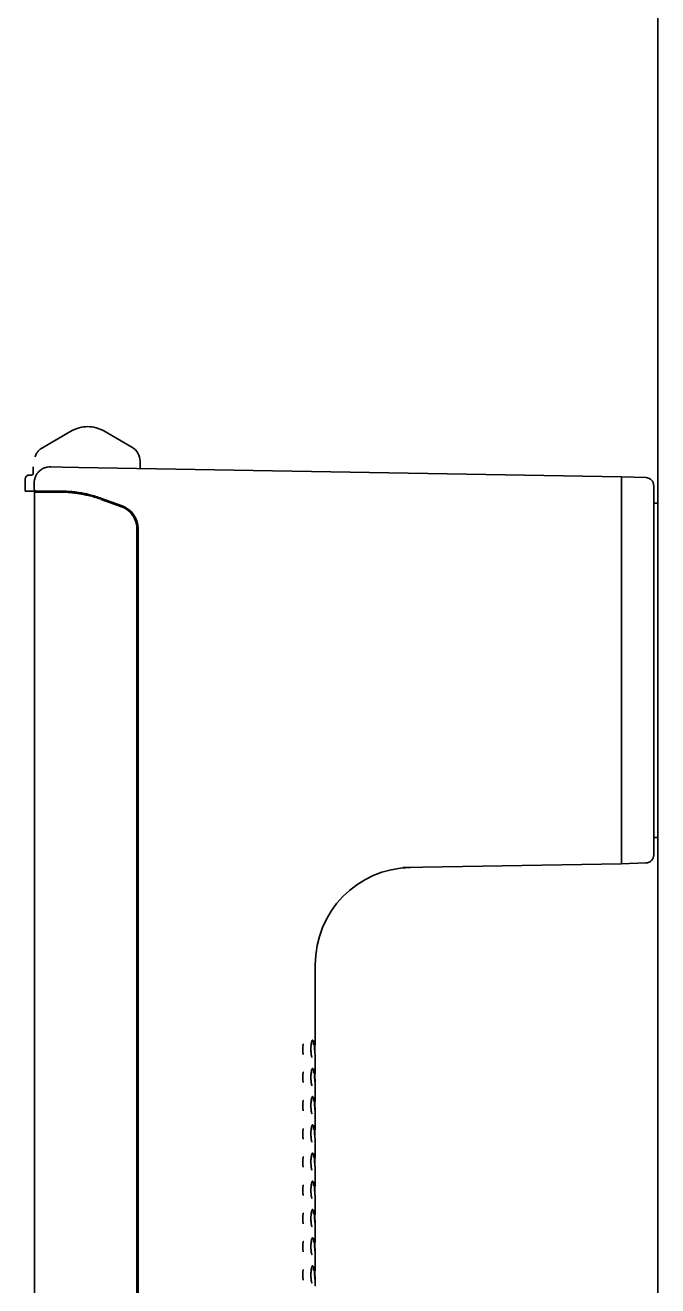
# Model space of a CAD drawing. Header units: inches. Extents: x 885 to 6823, y 710 to 5493.
# Drawn here: x 885.1 to 963.6, y 3130.5 to 3286.9 of the extents above; entities that cross this region are included whole.
import ezdxf

# ---------------------------------------------------------------- set-up
doc = ezdxf.new("R2010")
doc.units = ezdxf.units.IN
doc.layers.add('1', color=7, linetype='Continuous', true_color=0xffffff)

msp = doc.modelspace()

# ---------------------------------------------------------------- linework, layer by layer
at = {"layer": '1', "color": 7, "linetype": 'Continuous', "lineweight": 35}
for p, q in [((963.64, 2370.86), (963.64, 4018.86)), ((890.89, 3236.54), (886.99, 3234.29)), ((898.39, 3234.52), (894.89, 3236.54)), ((899.39, 3232.39), (899.39, 3231.9)), ((885.14, 3230.58), (885.14, 3229.08)), ((885.65, 3231.08), (885.9, 3231.08)), ((886.14, 3232.08), (886.14, 3231.33)), ((888.3, 3232.09), (889.78, 3232.07)), ((889.78, 3232.07), (891.8, 3232.03)), ((891.8, 3232.03), (959.14, 3230.86)), ((959.14, 3230.86), (962.17, 3230.75)), ((885.14, 3229.08), (885.15, 3229.08)), ((885.65, 3229.08), (885.15, 3229.08)), ((885.91, 3229.08), (885.65, 3229.08)), ((886.16, 3229.08), (885.91, 3229.08)), ((886.16, 3229.08), (886.22, 3229.08)), ((886.51, 3229.08), (886.22, 3229.08)), ((886.26, 3229.33), (886.26, 3230.09)), ((886.51, 3229.08), (888.04, 3229.08)), ((888.04, 3229.08), (889.49, 3229.08)), ((887.92, 3228.96), (886.31, 3228.96)), ((886.31, 3228.96), (886.31, 3108.86)), ((887.92, 3228.96), (886.31, 3228.96)), ((886.31, 3228.96), (886.31, 3109.36)), ((889.49, 3228.96), (887.92, 3228.96)), ((889.49, 3228.96), (887.92, 3228.96)), ((897.07, 3227.15), (894.58, 3228.06)), ((897.07, 3227.15), (894.58, 3228.06)), ((894.62, 3228.18), (897.16, 3227.25)), ((963.64, 3227.59), (963.14, 3227.6)), ((899.01, 3049.82), (899.01, 3224.37)), ((899.01, 3049.82), (899.01, 3224.37)), ((899.14, 3224.43), (899.14, 3049.75)), ((959.14, 3207.19), (959.14, 3207.04)), ((963.14, 3207.19), (963.14, 3207.04)), ((963.14, 3186.11), (963.64, 3186.12)), ((959.14, 3182.86), (932.01, 3182.38)), ((959.14, 3182.86), (962.17, 3182.96)), ((921.14, 3161.22), (921.14, 3170.4)), ((921.14, 3161.18), (921.14, 3161.22)), ((921.14, 3161.18), (921.14, 3161.19)), ((921.14, 3157.72), (921.14, 3158.49)), ((921.14, 3157.68), (921.14, 3157.72)), ((921.14, 3157.68), (921.14, 3157.69)), ((921.14, 3154.22), (921.14, 3154.99)), ((921.14, 3154.18), (921.14, 3154.22)), ((921.14, 3154.18), (921.14, 3154.19)), ((921.14, 3150.72), (921.14, 3151.49)), ((921.14, 3150.68), (921.14, 3150.72)), ((921.14, 3150.68), (921.14, 3150.69)), ((921.14, 3147.22), (921.14, 3147.99)), ((921.14, 3147.18), (921.14, 3147.22)), ((921.14, 3147.18), (921.14, 3147.19)), ((921.14, 3143.72), (921.14, 3144.49)), ((921.14, 3143.68), (921.14, 3143.72)), ((921.14, 3143.68), (921.14, 3143.69)), ((921.14, 3140.22), (921.14, 3140.99)), ((921.14, 3140.18), (921.14, 3140.22)), ((921.14, 3140.18), (921.14, 3140.19)), ((921.14, 3136.72), (921.14, 3137.49)), ((921.14, 3136.68), (921.14, 3136.72)), ((921.14, 3136.68), (921.14, 3136.69)), ((921.14, 3133.22), (921.14, 3133.99)), ((921.14, 3133.18), (921.14, 3133.22)), ((921.14, 3133.18), (921.14, 3133.19))]:
    msp.add_line(p, q, dxfattribs=at)
for centre, radius, start, end in [((892.89, 3233.08), 4, 90, 120), ((892.89, 3233.08), 4, 60, 90), ((885.64, 3230.58), 0.5, 90, 180), ((885.89, 3231.33), 0.25, 270, 0), ((962.14, 3229.75), 1, 0, 88), ((896.14, 3224.43), 3, 0, 70), ((962.14, 3183.96), 1, 272, 0), ((933.14, 3170.4), 12, 91, 180.4645)]:
    msp.add_arc(centre, radius, start, end, dxfattribs=at)
for centre, major_axis, ratio, start_param, end_param in [((897.39, 3232.79), (2, 0), 1, 0, 1.047679), ((889.49, 3214.08), (0, 15), 1, 5.934119, 6.038826), ((889.49, 3213.99), (0, 14.97), 0.996917, 5.935149, 6.033925), ((889.49, 3213.99), (0, 14.97), 0.996917, 5.935115, 6.033925), ((896.06, 3224.37), (0, 2.96), 0.996917, 4.712389, 5.935111), ((896.06, 3224.37), (0, 2.96), 0.996917, 4.712389, 5.935111)]:
    msp.add_ellipse(centre, major_axis=major_axis, ratio=ratio, start_param=start_param, end_param=end_param, dxfattribs=at)
for points, knots in [([(887.24, 3234.42), (887.15, 3234.38), (886.95, 3234.25), (886.71, 3234), (886.51, 3233.72), (886.41, 3233.5), (886.36, 3233.36), (886.35, 3233.33), (886.34, 3233.32)], [0, 0, 0, 0, 0.200157, 0.477392, 0.7049, 0.879062, 0.984418, 1, 1, 1, 1]), ([(899.39, 3232.79), (899.39, 3232.79), (899.39, 3232.79), (899.39, 3232.79), (899.39, 3232.79), (899.39, 3232.77), (899.39, 3232.75), (899.39, 3232.7), (899.39, 3232.64), (899.39, 3232.57)], [0, 0, 0, 0, 0.002089, 0.002089, 0.251567, 0.251567, 0.501045, 0.501045, 1, 1, 1, 1]), ([(899.39, 3232.57), (899.39, 3232.54), (899.39, 3232.51), (899.39, 3232.45), (899.39, 3232.42), (899.39, 3232.39)], [0, 0, 0, 0, 0.5, 0.5, 1, 1, 1, 1]), ([(886.26, 3230.09), (886.26, 3230.23), (886.27, 3230.36), (886.31, 3230.55), (886.33, 3230.62), (886.35, 3230.69), (886.36, 3230.71), (886.37, 3230.74), (886.37, 3230.76), (886.39, 3230.8), (886.4, 3230.84), (886.47, 3230.99), (886.53, 3231.1), (886.62, 3231.24), (886.64, 3231.27), (886.68, 3231.32), (886.7, 3231.35), (886.77, 3231.42), (886.81, 3231.47), (886.95, 3231.61), (887.05, 3231.69), (887.19, 3231.78), (887.22, 3231.8), (887.28, 3231.84), (887.31, 3231.85), (887.4, 3231.9), (887.52, 3231.95), (887.64, 3232), (887.74, 3232.02), (887.77, 3232.03), (887.83, 3232.05), (887.87, 3232.05), (888.03, 3232.08), (888.16, 3232.09), (888.3, 3232.09)], [0, 0, 0, 0, 0.125, 0.125, 0.1875, 0.1875, 0.203125, 0.203125, 0.21875, 0.21875, 0.25, 0.25, 0.375, 0.375, 0.40625, 0.40625, 0.4375, 0.4375, 0.5, 0.5, 0.625, 0.625, 0.65625, 0.65625, 0.6875, 0.6875, 0.75, 0.8125, 0.8125, 0.84375, 0.84375, 0.875, 0.875, 1, 1, 1, 1]), ([(886.51, 3229.08), (886.49, 3229.08), (886.48, 3229.08), (886.45, 3229.09), (886.45, 3229.09), (886.43, 3229.09), (886.42, 3229.1), (886.4, 3229.11), (886.38, 3229.11), (886.36, 3229.13), (886.34, 3229.14), (886.32, 3229.16), (886.31, 3229.18), (886.3, 3229.2), (886.29, 3229.21), (886.29, 3229.22), (886.28, 3229.23), (886.27, 3229.25), (886.27, 3229.27), (886.27, 3229.27), (886.26, 3229.3), (886.26, 3229.31), (886.26, 3229.33)], [0, 0, 0, 0, 0.125, 0.125, 0.1875, 0.1875, 0.25, 0.25, 0.375, 0.375, 0.5, 0.5, 0.625, 0.625, 0.6875, 0.6875, 0.75, 0.8125, 0.8125, 0.875, 0.875, 1, 1, 1, 1]), ([(889.49, 3229.08), (889.61, 3229.08), (889.74, 3229.08), (890, 3229.07), (890.13, 3229.07), (890.41, 3229.05), (890.55, 3229.04), (890.77, 3229.03), (890.85, 3229.02), (890.96, 3229.01), (891, 3229), (891.08, 3229), (891.12, 3228.99), (891.31, 3228.97), (891.47, 3228.95), (891.71, 3228.92), (891.79, 3228.9), (891.92, 3228.88), (891.96, 3228.88), (892.04, 3228.86), (892.08, 3228.86), (892.29, 3228.82), (892.62, 3228.75), (892.95, 3228.68), (893.12, 3228.63)], [0, 0, 0, 0, 0.125, 0.125, 0.25, 0.25, 0.375, 0.375, 0.4375, 0.4375, 0.46875, 0.46875, 0.5, 0.5, 0.625, 0.625, 0.6875, 0.6875, 0.71875, 0.71875, 0.75, 0.75, 0.875, 1, 1, 1, 1]), ([(963.14, 3229.75), (963.14, 3229.75), (963.14, 3229.75), (963.14, 3229.74), (963.14, 3229.73), (963.14, 3229.71), (963.14, 3229.68), (963.14, 3229.57), (963.14, 3229.47), (963.14, 3229.19), (963.14, 3229.01), (963.14, 3228.7), (963.14, 3228.58), (963.14, 3228.43), (963.14, 3228.4), (963.14, 3228.33), (963.14, 3228.3), (963.14, 3228.2), (963.14, 3228.13), (963.14, 3227.78), (963.14, 3227.46), (963.14, 3226.94), (963.14, 3226.75), (963.14, 3226.47), (963.14, 3226.37), (963.14, 3226.17), (963.14, 3226.07), (963.14, 3225.55), (963.14, 3225.1), (963.14, 3224.16), (963.14, 3223.66), (963.14, 3222.87), (963.14, 3222.6), (963.14, 3222.19), (963.14, 3222.04), (963.14, 3221.83), (963.14, 3221.76), (963.14, 3221.62), (963.14, 3221.54), (963.14, 3220.89), (963.14, 3220.29), (963.14, 3219.06), (963.14, 3218.43), (963.14, 3217.45), (963.14, 3217.12), (963.14, 3216.61), (963.14, 3216.44), (963.14, 3216.1), (963.14, 3215.93), (963.14, 3215.08), (963.14, 3214.39), (963.14, 3212.98), (963.14, 3212.28), (963.14, 3210.85), (963.14, 3210.12), (963.14, 3209.3), (963.14, 3209.21), (963.14, 3209.03), (963.14, 3208.93), (963.14, 3208.66), (963.14, 3208.48), (963.14, 3207.93), (963.14, 3207.56), (963.14, 3207.19)], [0, 0, 0, 0, 0.01425, 0.01425, 0.029897, 0.029897, 0.06119, 0.06119, 0.123777, 0.123777, 0.186365, 0.186365, 0.217658, 0.217658, 0.225482, 0.225482, 0.233305, 0.233305, 0.248952, 0.248952, 0.311539, 0.311539, 0.342833, 0.342833, 0.35848, 0.35848, 0.374127, 0.374127, 0.436714, 0.436714, 0.499301, 0.499301, 0.530595, 0.530595, 0.546242, 0.546242, 0.554065, 0.554065, 0.561889, 0.561889, 0.624476, 0.624476, 0.687063, 0.687063, 0.718357, 0.718357, 0.734004, 0.734004, 0.749651, 0.749651, 0.812238, 0.812238, 0.874825, 0.874825, 0.937413, 0.937413, 0.945236, 0.945236, 0.95306, 0.95306, 0.968706, 0.968706, 1, 1, 1, 1]), ([(889.49, 3228.96), (889.62, 3228.96), (889.75, 3228.95), (890.01, 3228.95), (890.15, 3228.94), (890.44, 3228.93), (890.58, 3228.92), (890.81, 3228.9), (890.89, 3228.89), (891, 3228.88), (891.04, 3228.87), (891.12, 3228.87), (891.16, 3228.86), (891.36, 3228.84), (891.52, 3228.82), (891.84, 3228.77), (892, 3228.74), (892.33, 3228.68), (892.5, 3228.65), (892.71, 3228.6), (892.75, 3228.59), (892.84, 3228.58), (892.88, 3228.57), (893.01, 3228.54), (893.09, 3228.51), (893.17, 3228.49)], [0, 0, 0, 0, 0.125, 0.125, 0.25, 0.25, 0.375, 0.375, 0.4375, 0.4375, 0.46875, 0.46875, 0.5, 0.5, 0.625, 0.625, 0.75, 0.75, 0.875, 0.875, 0.90625, 0.90625, 0.9375, 0.9375, 1, 1, 1, 1]), ([(889.49, 3228.96), (889.62, 3228.96), (889.75, 3228.95), (890.01, 3228.95), (890.15, 3228.94), (890.44, 3228.93), (890.58, 3228.92), (890.81, 3228.9), (890.89, 3228.89), (891, 3228.88), (891.04, 3228.87), (891.12, 3228.87), (891.16, 3228.86), (891.36, 3228.84), (891.52, 3228.82), (891.84, 3228.77), (892, 3228.74), (892.33, 3228.68), (892.5, 3228.65), (892.71, 3228.6), (892.75, 3228.59), (892.84, 3228.58), (892.88, 3228.57), (893.01, 3228.54), (893.09, 3228.51), (893.17, 3228.49)], [0, 0, 0, 0, 0.125, 0.125, 0.25, 0.25, 0.375, 0.375, 0.4375, 0.4375, 0.46875, 0.46875, 0.5, 0.5, 0.625, 0.625, 0.75, 0.75, 0.875, 0.875, 0.90625, 0.90625, 0.9375, 0.9375, 1, 1, 1, 1]), ([(959.14, 3207.04), (959.14, 3203.77), (959.14, 3197.34), (959.14, 3189.35), (959.14, 3184.08), (959.14, 3182.86), (959.14, 3182.86)], [0, 0, 0, 0, 0.250016, 0.500032, 0.750048, 1, 1, 1, 1]), ([(963.14, 3207.04), (963.14, 3206.29), (963.14, 3205.54), (963.14, 3204.6), (963.14, 3204.42), (963.14, 3204.04), (963.14, 3203.86), (963.14, 3203.3), (963.14, 3202.93), (963.14, 3201.83), (963.14, 3201.1), (963.14, 3199.68), (963.14, 3198.97), (963.14, 3197.58), (963.14, 3196.9), (963.14, 3196.14), (963.14, 3196.05), (963.14, 3195.89), (963.14, 3195.64), (963.14, 3195.39), (963.14, 3195.06), (963.14, 3194.9), (963.14, 3194.57), (963.14, 3194.41), (963.14, 3193.62), (963.14, 3193.01), (963.14, 3191.83), (963.14, 3191.26), (963.14, 3190.45), (963.14, 3190.19), (963.14, 3189.87), (963.14, 3189.8), (963.14, 3189.67), (963.14, 3189.48), (963.14, 3189.3), (963.14, 3188.69), (963.14, 3188.24), (963.14, 3187.4), (963.14, 3187.01), (963.14, 3186.56), (963.14, 3186.43), (963.14, 3186.3), (963.14, 3186.22), (963.14, 3186.18), (963.14, 3185.98), (963.14, 3185.82), (963.14, 3185.39), (963.14, 3185.14), (963.14, 3184.72), (963.14, 3184.54), (963.14, 3184.32), (963.14, 3184.26), (963.14, 3184.18), (963.14, 3184.15), (963.14, 3184.11), (963.14, 3184.09), (963.14, 3184), (963.14, 3183.96), (963.14, 3183.96)], [0, 0, 0, 0, 0.062517, 0.062517, 0.078146, 0.078146, 0.093775, 0.093775, 0.125034, 0.125034, 0.187551, 0.187551, 0.250068, 0.250068, 0.312584, 0.312584, 0.320399, 0.320399, 0.328214, 0.343843, 0.343843, 0.359472, 0.359472, 0.375101, 0.375101, 0.437618, 0.437618, 0.500135, 0.500135, 0.531394, 0.531394, 0.539208, 0.539208, 0.547023, 0.562652, 0.562652, 0.625169, 0.625169, 0.687686, 0.687686, 0.703315, 0.71113, 0.71113, 0.718944, 0.718944, 0.750203, 0.750203, 0.81272, 0.81272, 0.875236, 0.875236, 0.906495, 0.906495, 0.922124, 0.922124, 0.937753, 0.937753, 1, 1, 1, 1]), ([(919.57, 3159.86), (919.57, 3159.89), (919.57, 3159.92), (919.57, 3159.98), (919.57, 3160.01), (919.58, 3160.11), (919.58, 3160.17), (919.6, 3160.26), (919.6, 3160.29), (919.61, 3160.34), (919.63, 3160.4), (919.64, 3160.45), (919.65, 3160.49), (919.65, 3160.5), (919.66, 3160.51)], [0, 0, 0, 0, 0.133672, 0.133672, 0.267344, 0.267344, 0.534688, 0.534688, 0.66836, 0.66836, 0.802032, 0.935704, 0.935704, 1, 1, 1, 1]), ([(920.6, 3159.71), (920.6, 3159.77), (920.59, 3159.99), (920.61, 3160.34), (920.65, 3160.65), (920.7, 3160.82), (920.72, 3160.88), (920.72, 3160.89), (920.72, 3160.89)], [0, 0, 0, 0, 0.131178, 0.418189, 0.657493, 0.839491, 0.956498, 1, 1, 1, 1]), ([(920.72, 3160.88), (920.72, 3160.88), (920.72, 3160.88), (920.73, 3160.92), (920.75, 3160.94), (920.76, 3160.96), (920.77, 3160.97), (920.78, 3160.97), (920.79, 3160.98), (920.8, 3160.98), (920.8, 3160.98), (920.81, 3160.97), (920.81, 3160.97), (920.82, 3160.97), (920.83, 3160.95), (920.84, 3160.94), (920.85, 3160.92), (920.85, 3160.91), (920.86, 3160.9), (920.86, 3160.89), (920.87, 3160.85), (920.88, 3160.82), (920.89, 3160.77), (920.89, 3160.76), (920.9, 3160.73), (920.9, 3160.72), (920.9, 3160.68), (920.91, 3160.66), (920.92, 3160.58), (920.92, 3160.52), (920.93, 3160.45), (920.93, 3160.43), (920.93, 3160.41), (920.93, 3160.41), (920.93, 3160.4)], [0, 0, 0, 0, 0.008591, 0.008591, 0.143881, 0.143881, 0.211527, 0.211527, 0.279172, 0.279172, 0.312995, 0.312995, 0.346817, 0.346817, 0.414463, 0.482108, 0.482108, 0.51593, 0.51593, 0.549753, 0.549753, 0.685044, 0.685044, 0.718866, 0.718866, 0.752689, 0.752689, 0.820334, 0.820334, 0.955625, 0.955625, 0.989447, 0.989447, 1, 1, 1, 1]), ([(921.02, 3159.74), (921.03, 3159.78), (921.03, 3160.02), (921.03, 3160.31), (921.01, 3160.5), (921.01, 3160.52)], [0, 0, 0, 0, 0.175328, 0.891133, 1, 1, 1, 1]), ([(921.14, 3158.52), (921.14, 3158.52), (921.14, 3158.53), (921.14, 3158.55), (921.13, 3158.68), (921.11, 3158.99), (921.1, 3159.43), (921.09, 3159.94), (921.1, 3160.45), (921.12, 3160.87), (921.13, 3161.09), (921.14, 3161.16), (921.14, 3161.17), (921.14, 3161.18)], [0, 0, 0, 0, 0.00616, 0.053591, 0.161844, 0.280816, 0.405084, 0.536239, 0.671381, 0.80762, 0.92398, 0.985655, 1, 1, 1, 1]), ([(919.65, 3159.21), (919.64, 3159.24), (919.63, 3159.28), (919.62, 3159.33), (919.62, 3159.34), (919.61, 3159.37), (919.61, 3159.38), (919.6, 3159.42), (919.6, 3159.45), (919.58, 3159.54), (919.58, 3159.6), (919.57, 3159.7), (919.57, 3159.73), (919.57, 3159.79), (919.57, 3159.82), (919.57, 3159.86)], [0, 0, 0, 0, 0.182784, 0.182784, 0.250885, 0.250885, 0.318987, 0.318987, 0.455189, 0.455189, 0.727595, 0.727595, 0.863797, 0.863797, 1, 1, 1, 1]), ([(920.72, 3158.83), (920.72, 3158.83), (920.72, 3158.83), (920.7, 3158.87), (920.68, 3158.97), (920.64, 3159.18), (920.61, 3159.44), (920.6, 3159.63), (920.6, 3159.71)], [0, 0, 0, 0, 0.016778, 0.130118, 0.295745, 0.532032, 0.825813, 1, 1, 1, 1]), ([(920.6, 3156.21), (920.6, 3156.27), (920.59, 3156.49), (920.61, 3156.84), (920.65, 3157.15), (920.7, 3157.32), (920.72, 3157.38), (920.72, 3157.39), (920.72, 3157.39)], [0, 0, 0, 0, 0.131178, 0.418189, 0.657493, 0.839491, 0.956498, 1, 1, 1, 1]), ([(920.72, 3157.38), (920.72, 3157.38), (920.72, 3157.38), (920.73, 3157.42), (920.75, 3157.44), (920.76, 3157.46), (920.77, 3157.47), (920.78, 3157.47), (920.79, 3157.48), (920.8, 3157.48), (920.8, 3157.48), (920.81, 3157.47), (920.81, 3157.47), (920.82, 3157.47), (920.83, 3157.45), (920.84, 3157.44), (920.85, 3157.42), (920.85, 3157.41), (920.86, 3157.4), (920.86, 3157.39), (920.87, 3157.35), (920.88, 3157.32), (920.89, 3157.27), (920.89, 3157.26), (920.9, 3157.23), (920.9, 3157.22), (920.9, 3157.18), (920.91, 3157.16), (920.92, 3157.08), (920.92, 3157.02), (920.93, 3156.95), (920.93, 3156.93), (920.93, 3156.91), (920.93, 3156.91), (920.93, 3156.9)], [0, 0, 0, 0, 0.008591, 0.008591, 0.143881, 0.143881, 0.211527, 0.211527, 0.279172, 0.279172, 0.312995, 0.312995, 0.346817, 0.346817, 0.414463, 0.482108, 0.482108, 0.51593, 0.51593, 0.549753, 0.549753, 0.685044, 0.685044, 0.718866, 0.718866, 0.752689, 0.752689, 0.820334, 0.820334, 0.955625, 0.955625, 0.989447, 0.989447, 1, 1, 1, 1]), ([(921.14, 3155.02), (921.14, 3155.02), (921.14, 3155.03), (921.14, 3155.05), (921.13, 3155.18), (921.11, 3155.49), (921.1, 3155.93), (921.09, 3156.44), (921.1, 3156.95), (921.12, 3157.37), (921.13, 3157.59), (921.14, 3157.66), (921.14, 3157.67), (921.14, 3157.68)], [0, 0, 0, 0, 0.00616, 0.053591, 0.161844, 0.280816, 0.405085, 0.536239, 0.671381, 0.80762, 0.92398, 0.985655, 1, 1, 1, 1]), ([(919.57, 3156.36), (919.57, 3156.39), (919.57, 3156.42), (919.57, 3156.48), (919.57, 3156.51), (919.58, 3156.61), (919.58, 3156.67), (919.6, 3156.76), (919.6, 3156.79), (919.61, 3156.84), (919.63, 3156.9), (919.64, 3156.95), (919.65, 3156.99), (919.65, 3157), (919.66, 3157.01)], [0, 0, 0, 0, 0.133672, 0.133672, 0.267344, 0.267344, 0.534688, 0.534688, 0.66836, 0.66836, 0.802032, 0.935704, 0.935704, 1, 1, 1, 1]), ([(919.65, 3155.71), (919.64, 3155.74), (919.63, 3155.78), (919.62, 3155.83), (919.62, 3155.84), (919.61, 3155.87), (919.61, 3155.88), (919.6, 3155.92), (919.6, 3155.95), (919.58, 3156.04), (919.58, 3156.1), (919.57, 3156.2), (919.57, 3156.23), (919.57, 3156.29), (919.57, 3156.32), (919.57, 3156.36)], [0, 0, 0, 0, 0.182784, 0.182784, 0.250885, 0.250885, 0.318987, 0.318987, 0.455189, 0.455189, 0.727595, 0.727595, 0.863797, 0.863797, 1, 1, 1, 1]), ([(920.72, 3155.33), (920.72, 3155.33), (920.72, 3155.33), (920.7, 3155.37), (920.68, 3155.47), (920.64, 3155.68), (920.61, 3155.94), (920.6, 3156.13), (920.6, 3156.21)], [0, 0, 0, 0, 0.016778, 0.130118, 0.295745, 0.532032, 0.825813, 1, 1, 1, 1]), ([(921.02, 3156.24), (921.03, 3156.28), (921.03, 3156.52), (921.03, 3156.81), (921.01, 3157), (921.01, 3157.02)], [0, 0, 0, 0, 0.175328, 0.891133, 1, 1, 1, 1]), ([(921.13, 3155.14), (921.13, 3155.2), (921.12, 3155.41), (921.1, 3155.81), (921.1, 3156.22), (921.1, 3156.46), (921.1, 3156.54)], [0, 0, 0, 0, 0.278217, 0.561651, 0.860555, 1, 1, 1, 1]), ([(920.72, 3153.88), (920.72, 3153.88), (920.72, 3153.88), (920.73, 3153.92), (920.75, 3153.94), (920.76, 3153.96), (920.77, 3153.97), (920.78, 3153.97), (920.79, 3153.98), (920.8, 3153.98), (920.8, 3153.98), (920.81, 3153.97), (920.81, 3153.97), (920.82, 3153.97), (920.83, 3153.95), (920.84, 3153.94), (920.85, 3153.92), (920.85, 3153.91), (920.86, 3153.9), (920.86, 3153.89), (920.87, 3153.85), (920.88, 3153.82), (920.89, 3153.77), (920.89, 3153.76), (920.9, 3153.73), (920.9, 3153.72), (920.9, 3153.68), (920.91, 3153.66), (920.92, 3153.58), (920.92, 3153.52), (920.93, 3153.45), (920.93, 3153.43), (920.93, 3153.41), (920.93, 3153.41), (920.93, 3153.4)], [0, 0, 0, 0, 0.008591, 0.008591, 0.143881, 0.143881, 0.211527, 0.211527, 0.279172, 0.279172, 0.312995, 0.312995, 0.346817, 0.346817, 0.414463, 0.482108, 0.482108, 0.51593, 0.51593, 0.549753, 0.549753, 0.685044, 0.685044, 0.718866, 0.718866, 0.752689, 0.752689, 0.820334, 0.820334, 0.955625, 0.955625, 0.989447, 0.989447, 1, 1, 1, 1]), ([(921.14, 3151.52), (921.14, 3151.52), (921.14, 3151.53), (921.14, 3151.55), (921.13, 3151.68), (921.11, 3151.99), (921.1, 3152.43), (921.09, 3152.94), (921.1, 3153.45), (921.12, 3153.87), (921.13, 3154.09), (921.14, 3154.16), (921.14, 3154.17), (921.14, 3154.18)], [0, 0, 0, 0, 0.00616, 0.053591, 0.161844, 0.280816, 0.405084, 0.536239, 0.671381, 0.80762, 0.92398, 0.985655, 1, 1, 1, 1]), ([(919.57, 3152.86), (919.57, 3152.89), (919.57, 3152.92), (919.57, 3152.98), (919.57, 3153.01), (919.58, 3153.11), (919.58, 3153.17), (919.6, 3153.26), (919.6, 3153.29), (919.61, 3153.34), (919.63, 3153.4), (919.64, 3153.45), (919.65, 3153.49), (919.65, 3153.5), (919.66, 3153.51)], [0, 0, 0, 0, 0.133672, 0.133672, 0.267344, 0.267344, 0.534688, 0.534688, 0.66836, 0.66836, 0.802032, 0.935704, 0.935704, 1, 1, 1, 1]), ([(919.65, 3152.21), (919.64, 3152.24), (919.63, 3152.28), (919.62, 3152.33), (919.62, 3152.34), (919.61, 3152.37), (919.61, 3152.38), (919.6, 3152.42), (919.6, 3152.45), (919.58, 3152.54), (919.58, 3152.6), (919.57, 3152.7), (919.57, 3152.73), (919.57, 3152.79), (919.57, 3152.82), (919.57, 3152.86)], [0, 0, 0, 0, 0.182784, 0.182784, 0.250885, 0.250885, 0.318987, 0.318987, 0.455189, 0.455189, 0.727595, 0.727595, 0.863797, 0.863797, 1, 1, 1, 1]), ([(920.6, 3152.71), (920.6, 3152.77), (920.59, 3152.99), (920.61, 3153.34), (920.65, 3153.65), (920.7, 3153.82), (920.72, 3153.88), (920.72, 3153.89), (920.72, 3153.89)], [0, 0, 0, 0, 0.131178, 0.418189, 0.657493, 0.839491, 0.956498, 1, 1, 1, 1]), ([(920.72, 3151.83), (920.72, 3151.83), (920.72, 3151.83), (920.7, 3151.87), (920.68, 3151.97), (920.64, 3152.18), (920.61, 3152.44), (920.6, 3152.63), (920.6, 3152.71)], [0, 0, 0, 0, 0.016778, 0.130118, 0.295745, 0.532032, 0.825813, 1, 1, 1, 1]), ([(921.02, 3152.74), (921.03, 3152.78), (921.03, 3153.02), (921.03, 3153.31), (921.01, 3153.5), (921.01, 3153.52)], [0, 0, 0, 0, 0.175328, 0.891133, 1, 1, 1, 1]), ([(921.13, 3151.64), (921.13, 3151.7), (921.12, 3151.91), (921.1, 3152.31), (921.1, 3152.72), (921.1, 3152.96), (921.1, 3153.04)], [0, 0, 0, 0, 0.278221, 0.561661, 0.86057, 1, 1, 1, 1]), ([(919.57, 3149.36), (919.57, 3149.39), (919.57, 3149.42), (919.57, 3149.48), (919.57, 3149.51), (919.58, 3149.61), (919.58, 3149.67), (919.6, 3149.76), (919.6, 3149.79), (919.61, 3149.84), (919.63, 3149.9), (919.64, 3149.95), (919.65, 3149.99), (919.65, 3150), (919.66, 3150.01)], [0, 0, 0, 0, 0.133672, 0.133672, 0.267344, 0.267344, 0.534688, 0.534688, 0.66836, 0.66836, 0.802032, 0.935704, 0.935704, 1, 1, 1, 1]), ([(919.65, 3148.71), (919.64, 3148.74), (919.63, 3148.78), (919.62, 3148.83), (919.62, 3148.84), (919.61, 3148.87), (919.61, 3148.88), (919.6, 3148.92), (919.6, 3148.95), (919.58, 3149.04), (919.58, 3149.1), (919.57, 3149.2), (919.57, 3149.23), (919.57, 3149.29), (919.57, 3149.32), (919.57, 3149.36)], [0, 0, 0, 0, 0.182784, 0.182784, 0.250885, 0.250885, 0.318987, 0.318987, 0.455189, 0.455189, 0.727595, 0.727595, 0.863797, 0.863797, 1, 1, 1, 1]), ([(920.6, 3149.21), (920.6, 3149.27), (920.59, 3149.49), (920.61, 3149.84), (920.65, 3150.15), (920.7, 3150.32), (920.72, 3150.39), (920.72, 3150.39), (920.71, 3150.36), (920.7, 3150.35)], [0, 0, 0, 0, 0.117752, 0.375388, 0.590198, 0.753569, 0.858601, 0.934883, 1, 1, 1, 1]), ([(920.72, 3150.38), (920.72, 3150.38), (920.72, 3150.38), (920.73, 3150.42), (920.75, 3150.44), (920.76, 3150.46), (920.77, 3150.47), (920.78, 3150.47), (920.79, 3150.48), (920.8, 3150.48), (920.8, 3150.48), (920.81, 3150.47), (920.81, 3150.47), (920.82, 3150.47), (920.83, 3150.45), (920.84, 3150.44), (920.85, 3150.42), (920.85, 3150.41), (920.86, 3150.4), (920.86, 3150.39), (920.87, 3150.35), (920.88, 3150.32), (920.89, 3150.27), (920.89, 3150.26), (920.9, 3150.23), (920.9, 3150.22), (920.9, 3150.18), (920.91, 3150.16), (920.92, 3150.08), (920.92, 3150.02), (920.93, 3149.95), (920.93, 3149.93), (920.93, 3149.91), (920.93, 3149.91), (920.93, 3149.9)], [0, 0, 0, 0, 0.008591, 0.008591, 0.143881, 0.143881, 0.211527, 0.211527, 0.279172, 0.279172, 0.312995, 0.312995, 0.346817, 0.346817, 0.414463, 0.482108, 0.482108, 0.51593, 0.51593, 0.549753, 0.549753, 0.685044, 0.685044, 0.718866, 0.718866, 0.752689, 0.752689, 0.820334, 0.820334, 0.955625, 0.955625, 0.989447, 0.989447, 1, 1, 1, 1]), ([(921.02, 3149.24), (921.03, 3149.28), (921.03, 3149.52), (921.03, 3149.81), (921.01, 3150), (921.01, 3150.02)], [0, 0, 0, 0, 0.175328, 0.891133, 1, 1, 1, 1]), ([(921.14, 3148.02), (921.14, 3148.02), (921.14, 3148.03), (921.14, 3148.05), (921.13, 3148.18), (921.11, 3148.49), (921.1, 3148.93), (921.09, 3149.44), (921.1, 3149.95), (921.12, 3150.37), (921.13, 3150.59), (921.14, 3150.66), (921.14, 3150.67), (921.14, 3150.68)], [0, 0, 0, 0, 0.00616, 0.053591, 0.161844, 0.280816, 0.405084, 0.536239, 0.671381, 0.80762, 0.92398, 0.985655, 1, 1, 1, 1]), ([(920.72, 3148.33), (920.72, 3148.33), (920.72, 3148.33), (920.7, 3148.37), (920.68, 3148.47), (920.64, 3148.68), (920.61, 3148.94), (920.6, 3149.13), (920.6, 3149.21)], [0, 0, 0, 0, 0.016778, 0.130118, 0.295745, 0.532032, 0.825813, 1, 1, 1, 1]), ([(919.57, 3145.86), (919.57, 3145.89), (919.57, 3145.92), (919.57, 3145.98), (919.57, 3146.01), (919.58, 3146.11), (919.58, 3146.17), (919.6, 3146.26), (919.6, 3146.29), (919.61, 3146.34), (919.63, 3146.4), (919.64, 3146.45), (919.65, 3146.49), (919.65, 3146.5), (919.66, 3146.51)], [0, 0, 0, 0, 0.133672, 0.133672, 0.267344, 0.267344, 0.534688, 0.534688, 0.66836, 0.66836, 0.802032, 0.935704, 0.935704, 1, 1, 1, 1]), ([(920.6, 3145.71), (920.6, 3145.77), (920.59, 3145.99), (920.61, 3146.34), (920.65, 3146.65), (920.7, 3146.82), (920.72, 3146.88), (920.72, 3146.89), (920.72, 3146.89)], [0, 0, 0, 0, 0.131178, 0.418189, 0.657493, 0.839491, 0.956498, 1, 1, 1, 1]), ([(920.72, 3146.88), (920.72, 3146.88), (920.72, 3146.88), (920.73, 3146.92), (920.75, 3146.94), (920.76, 3146.96), (920.77, 3146.97), (920.78, 3146.97), (920.79, 3146.98), (920.8, 3146.98), (920.8, 3146.98), (920.81, 3146.97), (920.81, 3146.97), (920.82, 3146.97), (920.83, 3146.95), (920.84, 3146.94), (920.85, 3146.92), (920.85, 3146.91), (920.86, 3146.9), (920.86, 3146.89), (920.87, 3146.85), (920.88, 3146.82), (920.89, 3146.77), (920.89, 3146.76), (920.9, 3146.73), (920.9, 3146.72), (920.9, 3146.68), (920.91, 3146.66), (920.92, 3146.58), (920.92, 3146.52), (920.93, 3146.45), (920.93, 3146.43), (920.93, 3146.41), (920.93, 3146.41), (920.93, 3146.4)], [0, 0, 0, 0, 0.008591, 0.008591, 0.143881, 0.143881, 0.211527, 0.211527, 0.279172, 0.279172, 0.312995, 0.312995, 0.346817, 0.346817, 0.414463, 0.482108, 0.482108, 0.51593, 0.51593, 0.549753, 0.549753, 0.685044, 0.685044, 0.718866, 0.718866, 0.752689, 0.752689, 0.820334, 0.820334, 0.955625, 0.955625, 0.989447, 0.989447, 1, 1, 1, 1]), ([(921.02, 3145.74), (921.03, 3145.78), (921.03, 3146.02), (921.03, 3146.31), (921.01, 3146.5), (921.01, 3146.52)], [0, 0, 0, 0, 0.175328, 0.891133, 1, 1, 1, 1]), ([(921.14, 3144.52), (921.14, 3144.52), (921.14, 3144.53), (921.14, 3144.55), (921.13, 3144.68), (921.11, 3144.99), (921.1, 3145.43), (921.09, 3145.94), (921.1, 3146.45), (921.12, 3146.87), (921.13, 3147.09), (921.14, 3147.16), (921.14, 3147.17), (921.14, 3147.18)], [0, 0, 0, 0, 0.00616, 0.053591, 0.161844, 0.280816, 0.405084, 0.536239, 0.671381, 0.80762, 0.92398, 0.985655, 1, 1, 1, 1]), ([(919.65, 3145.21), (919.64, 3145.24), (919.63, 3145.28), (919.62, 3145.33), (919.62, 3145.34), (919.61, 3145.37), (919.61, 3145.38), (919.6, 3145.42), (919.6, 3145.45), (919.58, 3145.54), (919.58, 3145.6), (919.57, 3145.7), (919.57, 3145.73), (919.57, 3145.79), (919.57, 3145.82), (919.57, 3145.86)], [0, 0, 0, 0, 0.182784, 0.182784, 0.250885, 0.250885, 0.318987, 0.318987, 0.455189, 0.455189, 0.727595, 0.727595, 0.863797, 0.863797, 1, 1, 1, 1]), ([(920.72, 3144.83), (920.72, 3144.83), (920.72, 3144.83), (920.7, 3144.87), (920.68, 3144.97), (920.64, 3145.18), (920.61, 3145.44), (920.6, 3145.63), (920.6, 3145.71)], [0, 0, 0, 0, 0.016778, 0.130118, 0.295745, 0.532032, 0.825813, 1, 1, 1, 1]), ([(919.57, 3142.36), (919.57, 3142.39), (919.57, 3142.42), (919.57, 3142.48), (919.57, 3142.51), (919.58, 3142.61), (919.58, 3142.67), (919.6, 3142.76), (919.6, 3142.79), (919.61, 3142.84), (919.63, 3142.9), (919.64, 3142.95), (919.65, 3142.99), (919.65, 3143), (919.66, 3143.01)], [0, 0, 0, 0, 0.133672, 0.133672, 0.267344, 0.267344, 0.534688, 0.534688, 0.66836, 0.66836, 0.802032, 0.935704, 0.935704, 1, 1, 1, 1]), ([(920.6, 3142.21), (920.6, 3142.27), (920.59, 3142.49), (920.61, 3142.84), (920.65, 3143.15), (920.7, 3143.32), (920.72, 3143.39), (920.72, 3143.39), (920.71, 3143.36), (920.7, 3143.35)], [0, 0, 0, 0, 0.117752, 0.375388, 0.590198, 0.753569, 0.858601, 0.934883, 1, 1, 1, 1]), ([(920.72, 3143.38), (920.72, 3143.38), (920.72, 3143.38), (920.73, 3143.42), (920.75, 3143.44), (920.76, 3143.46), (920.77, 3143.47), (920.78, 3143.47), (920.79, 3143.48), (920.8, 3143.48), (920.8, 3143.48), (920.81, 3143.47), (920.81, 3143.47), (920.82, 3143.47), (920.83, 3143.45), (920.84, 3143.44), (920.85, 3143.42), (920.85, 3143.41), (920.86, 3143.4), (920.86, 3143.39), (920.87, 3143.35), (920.88, 3143.32), (920.89, 3143.27), (920.89, 3143.26), (920.9, 3143.23), (920.9, 3143.22), (920.9, 3143.18), (920.91, 3143.16), (920.92, 3143.08), (920.92, 3143.02), (920.93, 3142.95), (920.93, 3142.93), (920.93, 3142.91), (920.93, 3142.91), (920.93, 3142.9)], [0, 0, 0, 0, 0.008591, 0.008591, 0.143881, 0.143881, 0.211527, 0.211527, 0.279172, 0.279172, 0.312995, 0.312995, 0.346817, 0.346817, 0.414463, 0.482108, 0.482108, 0.51593, 0.51593, 0.549753, 0.549753, 0.685044, 0.685044, 0.718866, 0.718866, 0.752689, 0.752689, 0.820334, 0.820334, 0.955625, 0.955625, 0.989447, 0.989447, 1, 1, 1, 1]), ([(921.02, 3142.24), (921.03, 3142.28), (921.03, 3142.52), (921.03, 3142.81), (921.01, 3143), (921.01, 3143.02)], [0, 0, 0, 0, 0.175328, 0.891133, 1, 1, 1, 1]), ([(921.14, 3141.02), (921.14, 3141.02), (921.14, 3141.03), (921.14, 3141.05), (921.13, 3141.18), (921.11, 3141.49), (921.1, 3141.93), (921.09, 3142.44), (921.1, 3142.95), (921.12, 3143.37), (921.13, 3143.59), (921.14, 3143.66), (921.14, 3143.67), (921.14, 3143.68)], [0, 0, 0, 0, 0.00616, 0.053591, 0.161844, 0.280816, 0.405084, 0.536239, 0.671381, 0.80762, 0.92398, 0.985655, 1, 1, 1, 1]), ([(919.65, 3141.71), (919.64, 3141.74), (919.63, 3141.78), (919.62, 3141.83), (919.62, 3141.84), (919.61, 3141.87), (919.61, 3141.88), (919.6, 3141.92), (919.6, 3141.95), (919.58, 3142.04), (919.58, 3142.1), (919.57, 3142.2), (919.57, 3142.23), (919.57, 3142.29), (919.57, 3142.32), (919.57, 3142.36)], [0, 0, 0, 0, 0.182784, 0.182784, 0.250885, 0.250885, 0.318987, 0.318987, 0.455189, 0.455189, 0.727595, 0.727595, 0.863797, 0.863797, 1, 1, 1, 1]), ([(920.72, 3141.33), (920.72, 3141.33), (920.72, 3141.33), (920.7, 3141.37), (920.68, 3141.47), (920.64, 3141.68), (920.61, 3141.94), (920.6, 3142.13), (920.6, 3142.21)], [0, 0, 0, 0, 0.016778, 0.130118, 0.295745, 0.532032, 0.825813, 1, 1, 1, 1]), ([(920.6, 3138.71), (920.6, 3138.77), (920.59, 3138.99), (920.61, 3139.34), (920.65, 3139.65), (920.7, 3139.82), (920.72, 3139.88), (920.72, 3139.89), (920.72, 3139.89)], [0, 0, 0, 0, 0.131178, 0.418189, 0.657493, 0.839491, 0.956498, 1, 1, 1, 1]), ([(920.72, 3139.88), (920.72, 3139.88), (920.72, 3139.88), (920.73, 3139.92), (920.75, 3139.94), (920.76, 3139.96), (920.77, 3139.97), (920.78, 3139.97), (920.79, 3139.98), (920.8, 3139.98), (920.8, 3139.98), (920.81, 3139.97), (920.81, 3139.97), (920.82, 3139.97), (920.83, 3139.95), (920.84, 3139.94), (920.85, 3139.92), (920.85, 3139.91), (920.86, 3139.9), (920.86, 3139.89), (920.87, 3139.85), (920.88, 3139.82), (920.89, 3139.77), (920.89, 3139.76), (920.9, 3139.73), (920.9, 3139.72), (920.9, 3139.68), (920.91, 3139.66), (920.92, 3139.58), (920.92, 3139.52), (920.93, 3139.45), (920.93, 3139.43), (920.93, 3139.41), (920.93, 3139.41), (920.93, 3139.4)], [0, 0, 0, 0, 0.008591, 0.008591, 0.143881, 0.143881, 0.211527, 0.211527, 0.279172, 0.279172, 0.312995, 0.312995, 0.346817, 0.346817, 0.414463, 0.482108, 0.482108, 0.51593, 0.51593, 0.549753, 0.549753, 0.685044, 0.685044, 0.718866, 0.718866, 0.752689, 0.752689, 0.820334, 0.820334, 0.955625, 0.955625, 0.989447, 0.989447, 1, 1, 1, 1]), ([(921.14, 3137.52), (921.14, 3137.52), (921.14, 3137.53), (921.14, 3137.55), (921.13, 3137.68), (921.11, 3137.99), (921.1, 3138.43), (921.09, 3138.94), (921.1, 3139.45), (921.12, 3139.87), (921.13, 3140.09), (921.14, 3140.16), (921.14, 3140.17), (921.14, 3140.18)], [0, 0, 0, 0, 0.00616, 0.053591, 0.161844, 0.280816, 0.405084, 0.536239, 0.671381, 0.80762, 0.92398, 0.985655, 1, 1, 1, 1]), ([(919.57, 3138.86), (919.57, 3138.89), (919.57, 3138.92), (919.57, 3138.98), (919.57, 3139.01), (919.58, 3139.11), (919.58, 3139.17), (919.6, 3139.26), (919.6, 3139.29), (919.61, 3139.34), (919.63, 3139.4), (919.64, 3139.45), (919.65, 3139.49), (919.65, 3139.5), (919.66, 3139.51)], [0, 0, 0, 0, 0.133672, 0.133672, 0.267344, 0.267344, 0.534688, 0.534688, 0.66836, 0.66836, 0.802032, 0.935704, 0.935704, 1, 1, 1, 1]), ([(919.65, 3138.21), (919.64, 3138.24), (919.63, 3138.28), (919.62, 3138.33), (919.62, 3138.34), (919.61, 3138.37), (919.61, 3138.38), (919.6, 3138.42), (919.6, 3138.45), (919.58, 3138.54), (919.58, 3138.6), (919.57, 3138.7), (919.57, 3138.73), (919.57, 3138.79), (919.57, 3138.82), (919.57, 3138.86)], [0, 0, 0, 0, 0.182784, 0.182784, 0.250885, 0.250885, 0.318987, 0.318987, 0.455189, 0.455189, 0.727595, 0.727595, 0.863797, 0.863797, 1, 1, 1, 1]), ([(920.72, 3137.83), (920.72, 3137.83), (920.72, 3137.83), (920.7, 3137.87), (920.68, 3137.97), (920.64, 3138.18), (920.61, 3138.44), (920.6, 3138.63), (920.6, 3138.71)], [0, 0, 0, 0, 0.016778, 0.130118, 0.295745, 0.532032, 0.825813, 1, 1, 1, 1]), ([(921.02, 3138.74), (921.03, 3138.78), (921.03, 3139.02), (921.03, 3139.31), (921.01, 3139.5), (921.01, 3139.52)], [0, 0, 0, 0, 0.175328, 0.891133, 1, 1, 1, 1]), ([(921.13, 3137.6), (921.13, 3137.61), (921.13, 3137.66), (921.12, 3137.91), (921.1, 3138.31), (921.1, 3138.72), (921.1, 3138.96), (921.1, 3139.04)], [0, 0, 0, 0, 0.091907, 0.344577, 0.601979, 0.873429, 1, 1, 1, 1]), ([(919.57, 3135.36), (919.57, 3135.39), (919.57, 3135.42), (919.57, 3135.48), (919.57, 3135.51), (919.58, 3135.61), (919.58, 3135.67), (919.6, 3135.76), (919.6, 3135.79), (919.61, 3135.84), (919.63, 3135.9), (919.64, 3135.95), (919.65, 3135.99), (919.65, 3136), (919.66, 3136.01)], [0, 0, 0, 0, 0.133672, 0.133672, 0.267344, 0.267344, 0.534688, 0.534688, 0.66836, 0.66836, 0.802032, 0.935704, 0.935704, 1, 1, 1, 1]), ([(919.65, 3134.71), (919.64, 3134.74), (919.63, 3134.78), (919.62, 3134.83), (919.62, 3134.84), (919.61, 3134.87), (919.61, 3134.88), (919.6, 3134.92), (919.6, 3134.95), (919.58, 3135.04), (919.58, 3135.1), (919.57, 3135.2), (919.57, 3135.23), (919.57, 3135.29), (919.57, 3135.32), (919.57, 3135.36)], [0, 0, 0, 0, 0.182784, 0.182784, 0.250885, 0.250885, 0.318987, 0.318987, 0.455189, 0.455189, 0.727595, 0.727595, 0.863797, 0.863797, 1, 1, 1, 1]), ([(920.6, 3135.21), (920.6, 3135.27), (920.59, 3135.49), (920.61, 3135.84), (920.65, 3136.15), (920.7, 3136.32), (920.72, 3136.38), (920.72, 3136.39), (920.72, 3136.39)], [0, 0, 0, 0, 0.131178, 0.418189, 0.657493, 0.839491, 0.956498, 1, 1, 1, 1]), ([(920.72, 3134.33), (920.72, 3134.33), (920.72, 3134.33), (920.7, 3134.37), (920.68, 3134.47), (920.64, 3134.68), (920.61, 3134.94), (920.6, 3135.13), (920.6, 3135.21)], [0, 0, 0, 0, 0.016778, 0.130118, 0.295745, 0.532032, 0.825813, 1, 1, 1, 1]), ([(920.72, 3136.38), (920.72, 3136.38), (920.72, 3136.38), (920.73, 3136.42), (920.75, 3136.44), (920.76, 3136.46), (920.77, 3136.47), (920.78, 3136.47), (920.79, 3136.48), (920.8, 3136.48), (920.8, 3136.48), (920.81, 3136.47), (920.81, 3136.47), (920.82, 3136.47), (920.83, 3136.45), (920.84, 3136.44), (920.85, 3136.42), (920.85, 3136.41), (920.86, 3136.4), (920.86, 3136.39), (920.87, 3136.35), (920.88, 3136.32), (920.89, 3136.27), (920.89, 3136.26), (920.9, 3136.23), (920.9, 3136.22), (920.9, 3136.18), (920.91, 3136.16), (920.92, 3136.08), (920.92, 3136.02), (920.93, 3135.95), (920.93, 3135.93), (920.93, 3135.91), (920.93, 3135.91), (920.93, 3135.9)], [0, 0, 0, 0, 0.008591, 0.008591, 0.143881, 0.143881, 0.211527, 0.211527, 0.279172, 0.279172, 0.312995, 0.312995, 0.346817, 0.346817, 0.414463, 0.482108, 0.482108, 0.51593, 0.51593, 0.549753, 0.549753, 0.685044, 0.685044, 0.718866, 0.718866, 0.752689, 0.752689, 0.820334, 0.820334, 0.955625, 0.955625, 0.989447, 0.989447, 1, 1, 1, 1]), ([(921.02, 3135.24), (921.03, 3135.28), (921.03, 3135.52), (921.03, 3135.81), (921.01, 3136), (921.01, 3136.02)], [0, 0, 0, 0, 0.175328, 0.891133, 1, 1, 1, 1]), ([(921.14, 3134.02), (921.14, 3134.02), (921.14, 3134.03), (921.14, 3134.05), (921.13, 3134.18), (921.11, 3134.49), (921.1, 3134.93), (921.09, 3135.44), (921.1, 3135.95), (921.12, 3136.37), (921.13, 3136.59), (921.14, 3136.66), (921.14, 3136.67), (921.14, 3136.68)], [0, 0, 0, 0, 0.00616, 0.053591, 0.161844, 0.280816, 0.405084, 0.536239, 0.671381, 0.80762, 0.92398, 0.985655, 1, 1, 1, 1]), ([(921.13, 3134.14), (921.13, 3134.2), (921.12, 3134.41), (921.1, 3134.81), (921.1, 3135.22), (921.1, 3135.46), (921.1, 3135.54)], [0, 0, 0, 0, 0.278233, 0.561685, 0.860607, 1, 1, 1, 1]), ([(919.57, 3131.86), (919.57, 3131.89), (919.57, 3131.92), (919.57, 3131.98), (919.57, 3132.01), (919.58, 3132.11), (919.58, 3132.17), (919.6, 3132.26), (919.6, 3132.29), (919.61, 3132.34), (919.63, 3132.4), (919.64, 3132.45), (919.65, 3132.49), (919.65, 3132.5), (919.66, 3132.51)], [0, 0, 0, 0, 0.133672, 0.133672, 0.267344, 0.267344, 0.534688, 0.534688, 0.66836, 0.66836, 0.802032, 0.935704, 0.935704, 1, 1, 1, 1]), ([(920.6, 3131.71), (920.6, 3131.77), (920.59, 3131.99), (920.61, 3132.34), (920.65, 3132.65), (920.7, 3132.82), (920.72, 3132.88), (920.72, 3132.89), (920.72, 3132.89)], [0, 0, 0, 0, 0.131178, 0.418189, 0.657493, 0.839491, 0.956498, 1, 1, 1, 1]), ([(920.72, 3132.88), (920.72, 3132.88), (920.72, 3132.88), (920.73, 3132.92), (920.75, 3132.94), (920.76, 3132.96), (920.77, 3132.97), (920.78, 3132.97), (920.79, 3132.98), (920.8, 3132.98), (920.8, 3132.98), (920.81, 3132.97), (920.81, 3132.97), (920.82, 3132.97), (920.83, 3132.95), (920.84, 3132.94), (920.85, 3132.92), (920.85, 3132.91), (920.86, 3132.9), (920.86, 3132.89), (920.87, 3132.85), (920.88, 3132.82), (920.89, 3132.77), (920.89, 3132.76), (920.9, 3132.73), (920.9, 3132.72), (920.9, 3132.68), (920.91, 3132.66), (920.92, 3132.58), (920.92, 3132.52), (920.93, 3132.45), (920.93, 3132.43), (920.93, 3132.41), (920.93, 3132.41), (920.93, 3132.4)], [0, 0, 0, 0, 0.008591, 0.008591, 0.143881, 0.143881, 0.211527, 0.211527, 0.279172, 0.279172, 0.312995, 0.312995, 0.346817, 0.346817, 0.414463, 0.482108, 0.482108, 0.51593, 0.51593, 0.549753, 0.549753, 0.685044, 0.685044, 0.718866, 0.718866, 0.752689, 0.752689, 0.820334, 0.820334, 0.955625, 0.955625, 0.989447, 0.989447, 1, 1, 1, 1]), ([(921.02, 3131.74), (921.03, 3131.78), (921.03, 3132.02), (921.03, 3132.31), (921.01, 3132.5), (921.01, 3132.52)], [0, 0, 0, 0, 0.175328, 0.891133, 1, 1, 1, 1]), ([(921.14, 3130.52), (921.14, 3130.52), (921.14, 3130.53), (921.14, 3130.55), (921.13, 3130.68), (921.11, 3130.99), (921.1, 3131.43), (921.09, 3131.94), (921.1, 3132.45), (921.12, 3132.87), (921.13, 3133.09), (921.14, 3133.16), (921.14, 3133.17), (921.14, 3133.18)], [0, 0, 0, 0, 0.00616, 0.053591, 0.161844, 0.280816, 0.405084, 0.536239, 0.671381, 0.80762, 0.92398, 0.985655, 1, 1, 1, 1]), ([(921.13, 3130.6), (921.13, 3130.61), (921.13, 3130.66), (921.12, 3130.91), (921.1, 3131.31), (921.1, 3131.72), (921.1, 3131.96), (921.1, 3132.04)], [0, 0, 0, 0, 0.091897, 0.344565, 0.601966, 0.873415, 1, 1, 1, 1]), ([(919.65, 3131.21), (919.64, 3131.24), (919.63, 3131.28), (919.62, 3131.33), (919.62, 3131.34), (919.61, 3131.37), (919.61, 3131.38), (919.6, 3131.42), (919.6, 3131.45), (919.58, 3131.54), (919.58, 3131.6), (919.57, 3131.7), (919.57, 3131.73), (919.57, 3131.79), (919.57, 3131.82), (919.57, 3131.86)], [0, 0, 0, 0, 0.182784, 0.182784, 0.250885, 0.250885, 0.318987, 0.318987, 0.455189, 0.455189, 0.727595, 0.727595, 0.863797, 0.863797, 1, 1, 1, 1]), ([(920.72, 3130.83), (920.72, 3130.83), (920.72, 3130.83), (920.7, 3130.87), (920.68, 3130.97), (920.64, 3131.18), (920.61, 3131.44), (920.6, 3131.63), (920.6, 3131.71)], [0, 0, 0, 0, 0.016778, 0.130118, 0.295745, 0.532032, 0.825813, 1, 1, 1, 1])]:
    msp.add_open_spline(points, degree=3, knots=knots, dxfattribs=at)
for points, degree in [([(959.14, 3230.86), (959.14, 3230.86), (959.14, 3229.65), (959.14, 3224.47), (959.14, 3216.64), (959.14, 3210.37), (959.14, 3207.19)], 3), ([(921.01, 3160.52), (921, 3160.67), (920.99, 3160.8), (920.97, 3160.92)], 3), ([(921.1, 3160.04), (921.1, 3160.11), (921.1, 3160.18), (921.1, 3160.24)], 3), ([(921.01, 3157.02), (921, 3157.17), (920.99, 3157.3), (920.97, 3157.42)], 3), ([(921.14, 3158.52), (921.14, 3158.53), (921.13, 3158.6)], 2), ([(921.14, 3158.53), (921.14, 3158.53), (921.14, 3158.53)], 2), ([(921.1, 3156.54), (921.1, 3156.61), (921.1, 3156.68), (921.1, 3156.74)], 3), ([(921.01, 3153.52), (921, 3153.67), (920.99, 3153.8), (920.97, 3153.92)], 3), ([(921.14, 3155.02), (921.14, 3155.03), (921.13, 3155.1)], 2), ([(921.14, 3155.03), (921.14, 3155.03), (921.14, 3155.03)], 2), ([(921.1, 3153.04), (921.1, 3153.11), (921.1, 3153.18), (921.1, 3153.24)], 3), ([(921.14, 3151.52), (921.14, 3151.53), (921.13, 3151.6)], 2), ([(921.14, 3151.53), (921.14, 3151.53), (921.14, 3151.53)], 2), ([(921.01, 3150.02), (921, 3150.17), (920.99, 3150.3), (920.97, 3150.42)], 3), ([(921.1, 3149.54), (921.1, 3149.61), (921.1, 3149.68), (921.1, 3149.74)], 3), ([(921.14, 3148.02), (921.14, 3148.03), (921.13, 3148.1)], 2), ([(921.14, 3148.03), (921.14, 3148.03), (921.14, 3148.03)], 2), ([(921.01, 3146.52), (921, 3146.67), (920.99, 3146.8), (920.97, 3146.92)], 3), ([(921.1, 3146.04), (921.1, 3146.11), (921.1, 3146.18), (921.1, 3146.24)], 3), ([(921.14, 3144.52), (921.14, 3144.53), (921.13, 3144.6)], 2), ([(921.01, 3143.02), (921, 3143.17), (920.99, 3143.3), (920.97, 3143.42)], 3), ([(921.14, 3144.53), (921.14, 3144.53), (921.14, 3144.53)], 2), ([(921.1, 3142.54), (921.1, 3142.61), (921.1, 3142.68), (921.1, 3142.74)], 3), ([(921.01, 3139.52), (921, 3139.67), (920.99, 3139.8), (920.97, 3139.92)], 3), ([(921.14, 3141.02), (921.14, 3141.03), (921.13, 3141.1)], 2), ([(921.14, 3141.03), (921.14, 3141.03), (921.14, 3141.03)], 2), ([(921.1, 3139.04), (921.1, 3139.11), (921.1, 3139.18), (921.1, 3139.24)], 3), ([(921.14, 3137.52), (921.14, 3137.53), (921.13, 3137.6)], 2), ([(921.14, 3137.53), (921.14, 3137.53), (921.14, 3137.53)], 2), ([(921.01, 3136.02), (921, 3136.17), (920.99, 3136.3), (920.97, 3136.42)], 3), ([(921.1, 3135.54), (921.1, 3135.61), (921.1, 3135.68), (921.1, 3135.74)], 3), ([(921.14, 3134.02), (921.14, 3134.03), (921.13, 3134.1)], 2), ([(921.14, 3134.03), (921.14, 3134.03), (921.14, 3134.03)], 2), ([(921.01, 3132.52), (921, 3132.67), (920.99, 3132.8), (920.97, 3132.92)], 3), ([(921.1, 3132.04), (921.1, 3132.11), (921.1, 3132.18), (921.1, 3132.24)], 3), ([(921.14, 3130.52), (921.14, 3130.53), (921.13, 3130.6)], 2), ([(921.14, 3130.53), (921.14, 3130.53), (921.14, 3130.53)], 2)]:
    msp.add_open_spline(points, degree=degree, dxfattribs=at)

doc.saveas('drawing.dxf')
